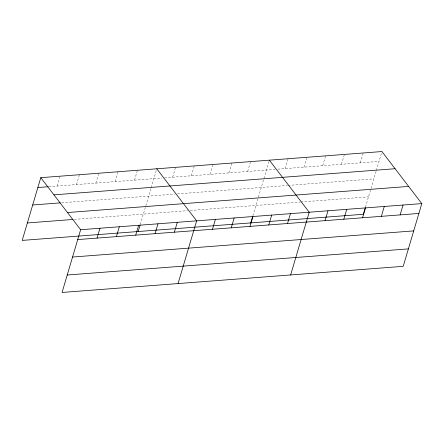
<?xml version="1.0" encoding="UTF-8"?>
<svg xmlns="http://www.w3.org/2000/svg" width="444" height="444" viewBox="0 0 444 444"><rect width="100%" height="100%" fill="white"/><g stroke="black" fill="none" stroke-linecap="round" stroke-linejoin="round"><path stroke-width="0.33" stroke-dasharray="2.22 1.67" d="M57.193 186.053L60.112 176.196M76.523 184.576L79.448 174.714M95.86 183.095L98.779 173.232M115.19 181.613L118.11 171.75M134.521 180.131L137.44 170.274M140.298 224.414L145.643 206.371M145.832 205.727L150.982 188.345M151.176 187.701L156.776 168.792M172.616 177.217L175.541 167.355M191.381 175.78L194.3 165.917M210.145 174.342L213.065 164.48M228.91 172.905L231.829 163.042M247.674 171.467L250.594 161.605M252.88 215.79L269.358 160.167M285.198 168.592L288.123 158.73M303.962 167.155L306.882 157.293M322.727 165.717L325.646 155.861M341.492 164.28L344.411 154.423M360.256 162.843L363.175 152.986M365.462 207.17L370.807 189.127M370.995 188.484L376.146 171.101M376.34 170.452L381.94 151.548M48.907 186.691L161.894 178.038M164.574 177.833L275.147 169.364M277.827 169.158L379.015 161.405M61.688 202.764L174.819 194.095M177.5 193.889L287.401 185.475M288.073 185.426L373.848 178.854M74.32 219.364L187.59 210.689M190.271 210.484L300.172 202.064M300.843 202.014L368.526 196.831"/><path stroke-width="0.67" d="M40.781 177.672L80.642 229.726L62.06 292.452L403.219 266.328L421.8 203.596L381.94 151.548L40.781 177.672L22.2 240.404L363.359 214.274L365.273 207.814M97.053 238.101L99.978 228.244M116.389 236.624L119.308 226.762M135.72 235.142L138.639 225.28M138.195 231.524L140.11 225.058M155.05 233.661L157.97 223.798M174.381 232.179L177.306 222.322M178.055 283.572L196.637 220.84L156.776 168.792M212.482 229.265L215.401 219.403M231.241 227.828L234.166 217.965M250.777 222.899L252.692 216.439M250.005 226.39L252.925 216.528M268.77 224.953L271.689 215.09M287.534 223.515L290.454 213.653M290.637 274.947L309.218 212.215L269.358 160.167M325.064 220.64L327.983 210.778M343.823 219.203L346.747 209.346M362.587 217.765L365.506 207.909M381.352 216.328L384.271 206.471M400.116 214.896L403.035 205.034M37.862 187.535L48.218 186.741M53.935 194.849L395.093 168.726M32.695 204.984L60.312 202.869M67.488 212.548L408.647 186.419M27.367 222.96L72.938 219.469M80.642 229.726L421.8 203.596M77.722 239.582L418.881 213.459M72.555 257.032L413.714 230.902M67.227 275.008L408.386 248.879"/></g></svg>
